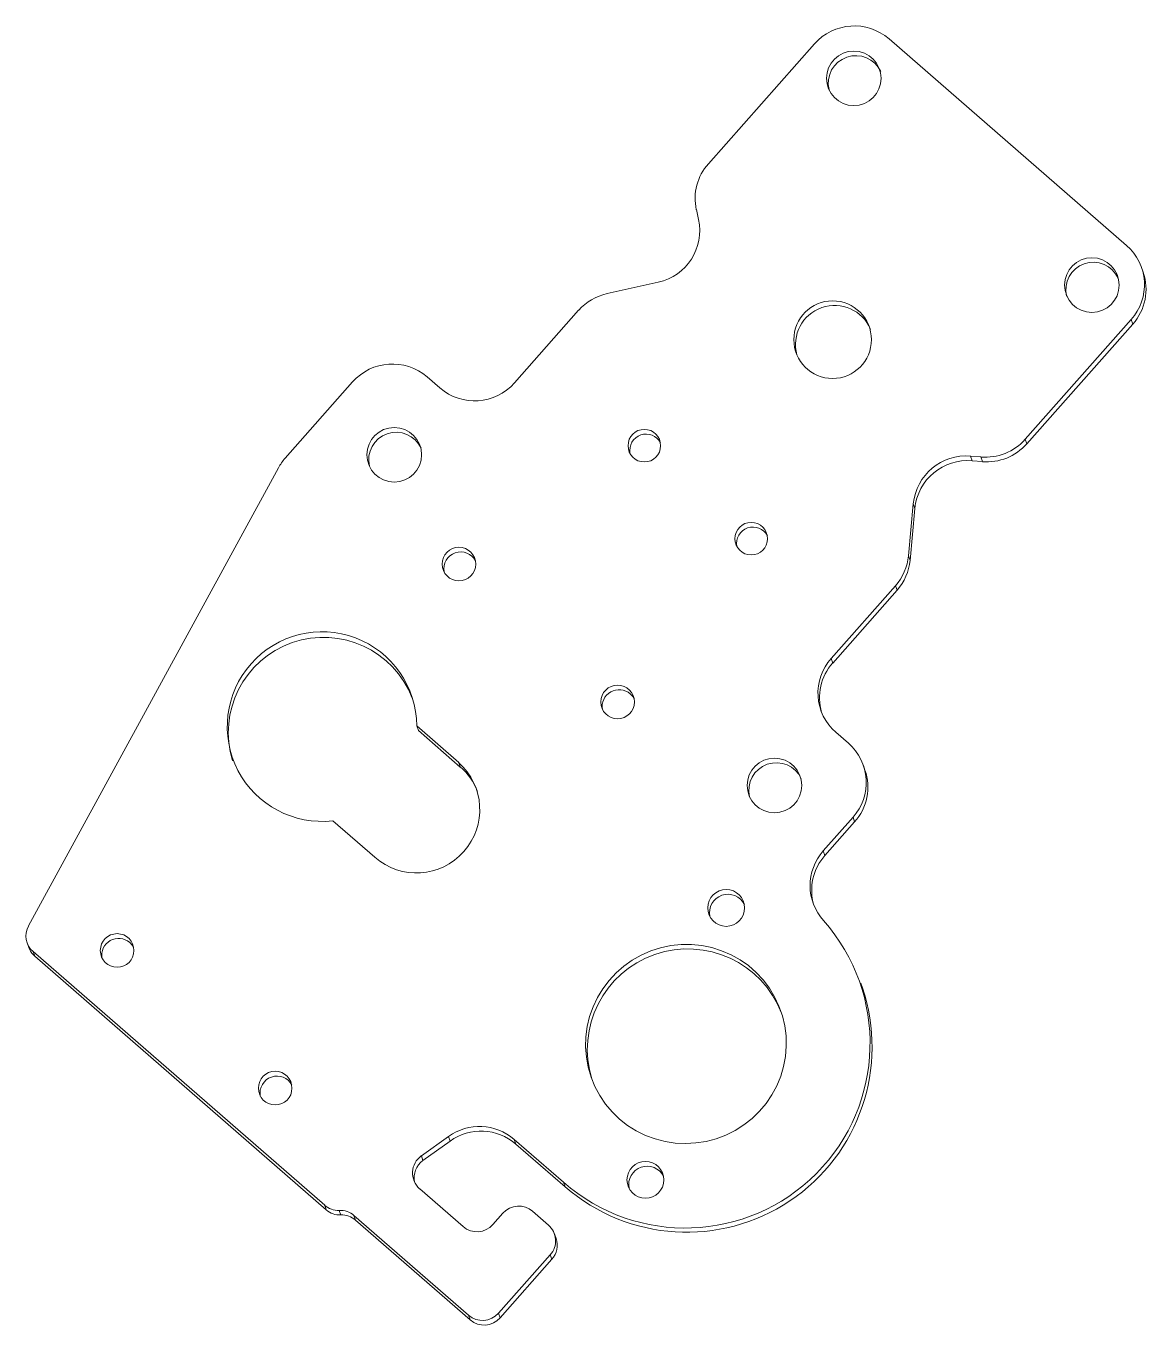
# Model space of a CAD drawing. Header units: millimetres. Extents: x -76 to 29, y -93 to 30.
import ezdxf

# ---------------------------------------------------------------- set-up
doc = ezdxf.new("R2010")
doc.units = ezdxf.units.MM

msp = doc.modelspace()

# ---------------------------------------------------------------- linework, layer by layer
at = {"color": 7, "linetype": 'Continuous', "lineweight": 15}
for p, q in [((-1.9, 28.39), (-11.92, 17.07)), ((27.61, 9.34), (5.15, 28.87)), ((-13.06, 12.73), (-12.85, 11.8)), ((29.18, 6.81), (29.03, 7.25)), ((-16.67, 5.88), (-21.51, 4.8)), ((-24.19, 3.22), (-30.27, -3.65)), ((18.02, -8.97), (28.05, 2.35)), ((28.2, 1.91), (18.17, -9.4)), ((28.2, 1.91), (28.05, 2.35)), ((-45.56, -3.56), (-51.93, -10.75)), ((-37.32, -4.12), (-38.51, -3.08)), ((18.02, -8.97), (18.17, -9.4)), ((12.87, -10.57), (13.83, -10.65)), ((12.87, -10.57), (13.02, -11)), ((13.98, -11.08), (13.02, -11)), ((13.98, -11.08), (13.83, -10.65)), ((-52.58, -11.67), (-76.2, -54.97)), ((6.99, -19.98), (7.44, -15.09)), ((7.14, -20.42), (7.59, -15.52)), ((7.59, -15.52), (7.44, -15.09)), ((6.99, -19.98), (7.14, -20.42)), ((-0.32, -29.68), (5.76, -22.82)), ((-0.17, -30.12), (5.91, -23.25)), ((5.91, -23.25), (5.76, -22.82)), ((-0.32, -29.68), (-0.17, -30.12)), ((-35.53, -39.51), (-39.49, -36.07)), ((-39.49, -36.07), (-39.34, -36.5)), ((-35.38, -39.95), (-39.34, -36.5)), ((1.31, -37.71), (0.11, -36.67)), ((-35.53, -39.51), (-35.38, -39.95)), ((2.88, -40.24), (2.73, -39.81)), ((-47.43, -45.03), (-43.47, -48.47)), ((-1.06, -47.88), (1.75, -44.7)), ((-0.91, -48.31), (1.9, -45.14)), ((1.9, -45.14), (1.75, -44.7)), ((-1.06, -47.88), (-0.91, -48.31)), ((-76.33, -56.56), (-76.18, -57)), ((-75.76, -57.4), (-48.2, -81.36)), ((-75.76, -57.4), (-75.61, -57.83)), ((-75.61, -57.83), (-48.05, -81.8)), ((2.63, -60.82), (2.48, -60.38)), ((-39.06, -76.71), (-36.49, -74.87)), ((-36.34, -75.3), (-36.49, -74.87)), ((-38.91, -77.14), (-36.34, -75.3)), ((-30.28, -75.14), (-25.62, -79.19)), ((-30.28, -75.14), (-30.13, -75.58)), ((-30.13, -75.58), (-25.47, -79.63)), ((-39.06, -76.71), (-38.91, -77.14)), ((-25.62, -79.19), (-25.47, -79.63)), ((-35.12, -83.38), (-39.22, -79.81)), ((-48.05, -81.8), (-48.2, -81.36)), ((-46.67, -82.29), (-46.82, -81.85)), ((-31.36, -82.13), (-32.3, -83.19)), ((-27.04, -83.24), (-28.54, -81.94)), ((-45.43, -82.34), (-34.59, -91.76)), ((-45.43, -82.34), (-45.28, -82.77)), ((-34.44, -92.2), (-45.28, -82.77)), ((-26.33, -84.51), (-26.48, -84.08)), ((-31.77, -91.57), (-26.87, -86.04)), ((-26.72, -86.47), (-31.62, -92.01)), ((-26.72, -86.47), (-26.87, -86.04)), ((-34.44, -92.2), (-34.59, -91.76)), ((-31.77, -91.57), (-31.62, -92.01))]:
    msp.add_line(p, q, dxfattribs=at)
at = {"color": 7, "linetype": 'Continuous', "lineweight": 15, "flags": 128}
for points in [[(-18.96, -33.49), (-19.05, -33.33), (-19.32, -33.03)], [(-66.27, -56.98), (-66.36, -56.82), (-66.63, -56.53)], [(-20.33, -73.22), (-19.56, -73.82), (-18.74, -74.34), (-17.87, -74.76), (-16.96, -75.1), (-16.01, -75.35), (-15.05, -75.49), (-14.07, -75.54), (-13.1, -75.48), (-12.13, -75.33), (-11.18, -75.08), (-10.27, -74.73), (-9.39, -74.3), (-8.57, -73.77), (-7.8, -73.17), (-7.1, -72.49), (-6.47, -71.74), (-5.92, -70.94), (-5.46, -70.08), (-5.09, -69.18), (-4.82, -68.25), (-4.64, -67.3), (-4.56, -66.33), (-4.58, -65.36), (-4.71, -64.4), (-4.93, -63.46), (-5.25, -62.55), (-5.66, -61.67), (-6.16, -60.84), (-6.74, -60.07), (-7.41, -59.36), (-8.14, -58.72), (-8.93, -58.17), (-9.78, -57.69), (-10.68, -57.31), (-11.61, -57.02), (-12.56, -56.82), (-13.53, -56.73), (-14.51, -56.73), (-15.48, -56.83), (-16.44, -57.04), (-17.37, -57.33), (-18.27, -57.73), (-19.12, -58.21), (-19.92, -58.77), (-20.65, -59.41), (-21.32, -60.13), (-21.91, -60.9), (-22.41, -61.74), (-22.83, -62.62), (-23.15, -63.53), (-23.38, -64.48), (-23.51, -65.44), (-23.53, -66.41), (-23.46, -67.37), (-23.29, -68.32), (-23.02, -69.25), (-22.65, -70.15), (-22.19, -71), (-21.65, -71.81), (-21.03, -72.55), (-20.33, -73.22)]]:
    msp.add_lwpolyline(points, dxfattribs=at)
at = {"color": 7, "linetype": 'Continuous', "lineweight": 15}
for centre, radius in [((1.82, 25.14), 2.58), ((24.33, 5.6), 2.58), ((-0.18, 0.44), 3.67), ((-41.62, -10.44), 2.58), ((-17.98, -9.58), 1.54), ((-7.87, -18.37), 1.54), ((-35.51, -20.77), 1.59), ((-20.51, -33.8), 1.59), ((-5.68, -41.69), 2.58), ((-10.24, -53.27), 1.74), ((-67.82, -57.29), 1.59), ((-52.88, -70.3), 1.59), ((-17.88, -78.97), 1.74)]:
    msp.add_circle(centre, radius, dxfattribs=at)
for centre, radius, start, end in [((1.87, 25.06), 5.03, 49.2441, 138.5254), ((2.01, 24.68), 2.6, 24.7748, 193.5531), ((-8.23, 13.78), 4.95, 138.3457, 192.3229), ((-17.73, 10.75), 4.99, 282.3263, 12.0821), ((24.38, 5.63), 4.92, 318.2127, 48.9341), ((24.46, 5.15), 2.6, 24.7748, 193.5531), ((24.51, 5.2), 4.94, 318.308, 19.0565), ((-20.41, -0.13), 5.04, 102.5533, 138.4405), ((0.01, -0.03), 3.7, 23.2362, 195.0916), ((-41.8, -6.89), 5.03, 49.2441, 138.5254), ((-34.03, -0.32), 5.03, 229.215, 318.5545), ((-41.44, -10.91), 2.6, 24.7748, 193.5531), ((-17.81, -10.03), 1.55, 28.2657, 190.0621), ((14.25, -5.62), 5.05, 265.1993, 318.4345), ((14.4, -6.06), 5.05, 265.1993, 318.4345), ((-48.19, -14.07), 5, 138.4628, 151.3816), ((12.44, -15.57), 5.02, 85.0796, 174.44), ((12.59, -16), 5.02, 85.0418, 174.4778), ((-7.71, -18.82), 1.55, 28.2657, 190.0621), ((-35.34, -21.22), 1.6, 28.0021, 190.3257), ((2.04, -19.52), 4.97, 318.411, 354.6747), ((2.19, -19.95), 4.97, 318.411, 354.6747), ((-48.45, -36.13), 8.96, 0.3907, 276.5493), ((-48.31, -36.69), 9, 21.1154, 197.2125), ((3.35, -32.96), 4.92, 138.2426, 228.9042), ((3.52, -33.4), 4.94, 138.3134, 196.375), ((-20.37, -34.24), 1.6, 49.0558, 190.2715), ((-1.92, -41.42), 4.92, 318.2127, 48.9341), ((-39.52, -43.98), 5.98, 228.7206, 48.2194), ((-39.24, -44.39), 5.89, 21.4199, 49.0136), ((-5.5, -42.15), 2.6, 24.7748, 193.5531), ((-1.79, -41.85), 4.94, 318.308, 19.0565), ((2.61, -51.16), 4.92, 138.2439, 222.2089), ((2.78, -51.6), 4.94, 138.3109, 196.3775), ((-10.07, -53.73), 1.75, 27.2556, 191.0722), ((-74.48, -55.92), 1.96, 151.2501, 228.9833), ((-14.11, -66.05), 17.47, 228.7917, 41.5522), ((-67.68, -57.74), 1.6, 49.0558, 190.2715), ((-74.33, -56.35), 1.96, 199.1749, 229.0196), ((-13.87, -66.64), 9.5, 21.0418, 197.286), ((-13.97, -66.4), 17.52, 229.0027, 18.5929), ((-52.71, -70.76), 1.6, 28.0021, 190.3257), ((-33.56, -78.94), 5.02, 49.1926, 125.7242), ((-33.41, -79.38), 5.02, 49.2055, 125.7113), ((-37.93, -78.32), 1.97, 125.2377, 228.8386), ((-37.76, -78.76), 1.98, 125.3889, 192.2754), ((-17.71, -79.43), 1.75, 27.2556, 191.0722), ((-46.9, -79.86), 2, 229.0742, 272.2259), ((-46.75, -80.29), 2, 229.0742, 272.2259), ((-46.74, -83.85), 2, 49.0742, 92.2259), ((-29.85, -83.46), 2.01, 49.2339, 138.5356), ((-46.59, -84.28), 2, 49.0742, 92.2259), ((-33.8, -81.86), 2.01, 229.2339, 318.5356), ((-28.34, -84.73), 1.97, 318.2232, 48.9236), ((-28.19, -85.16), 1.97, 318.3075, 19.057), ((-33.28, -90.24), 2.01, 229.2339, 318.5356), ((-33.13, -90.68), 2.01, 229.2339, 318.5356)]:
    msp.add_arc(centre, radius, start, end, dxfattribs=at)

doc.saveas('drawing.dxf')
